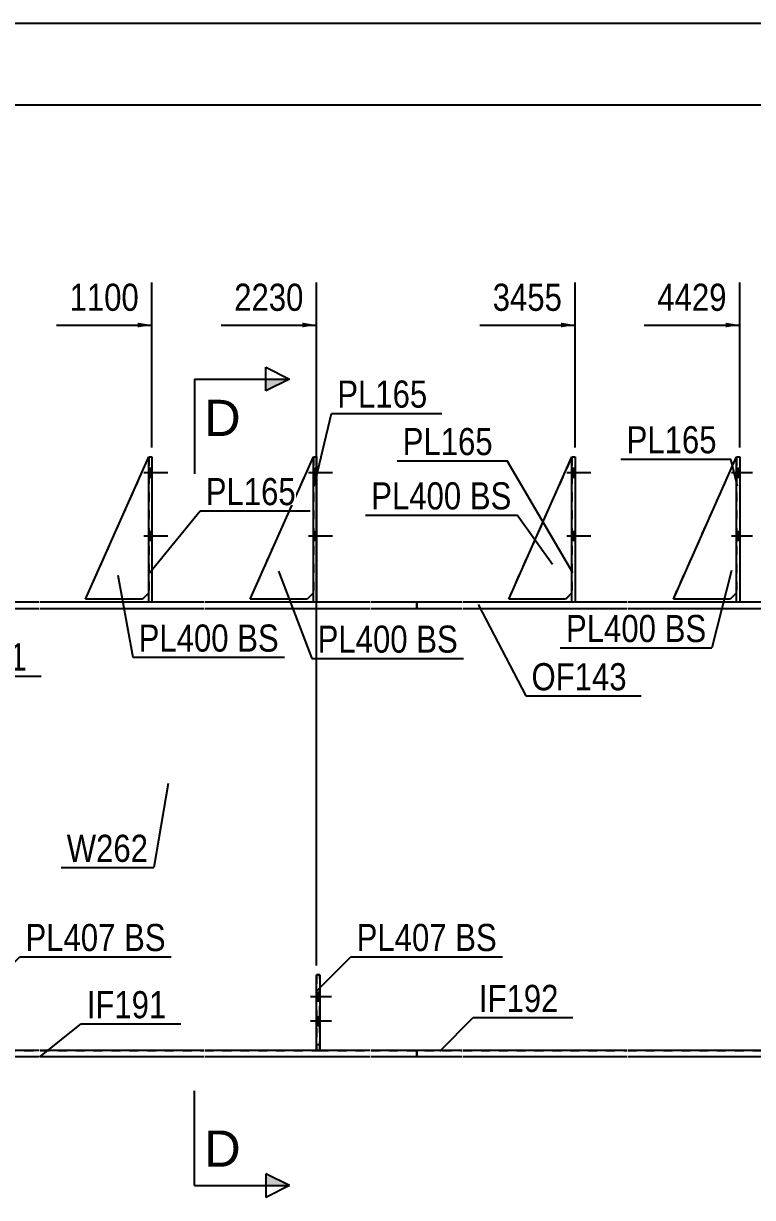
# Model space of a CAD drawing. Header units: millimetres. Extents: x -55 to 348, y -192 to 85.
# Drawn here: x 29.3 to 106.2, y -38.8 to 85.1 of the extents above; entities that cross this region are included whole.
import ezdxf

# ---------------------------------------------------------------- set-up
doc = ezdxf.new("R2010")
doc.units = ezdxf.units.MM
doc.linetypes.add('DXK_LINE_DOT1', pattern=[1.8814, 0.9407, -0.9407])
doc.linetypes.add('DXK_LINE_DOT2', pattern=[3.9198, 1.9599, -1.9599])
doc.styles.add('Arial', font='ARIAL.TTF', dxfattribs={"height": 0.2})
doc.styles.add('Arial Narrow', font='ARIALN.TTF', dxfattribs={"height": 0.2})

# ---------------------------------------------------------------- blocks, each defined once
blk = doc.blocks.new('Unknown-627304120-1201')
at = {"color": 5, "linetype": 'Continuous'}
blk.add_line((347.6, 85.08), (-52.4, 85.08), dxfattribs=at)
blk = doc.blocks.new('Part-627304120-2142 - 1593')
at = {"color": 2, "linetype": 'Continuous'}
for p, q in [((104.53, 24), (104.53, 39.33)), ((104.53, 39.33), (104.87, 39.33)), ((104.87, 39.33), (104.87, 24))]:
    blk.add_line(p, q, dxfattribs=at)
at = {"color": 7, "linetype": 'DXK_LINE_DOT1'}
blk.add_line((104.87, 24), (104.53, 24), dxfattribs=at)
blk = doc.blocks.new('Part-627304120-1621 - 1593')
at = {"color": 2, "linetype": 'Continuous'}
for p, q in [((53.25, 24.33), (59.91, 39.33)), ((59.91, 25), (59.25, 24.33)), ((59.25, 24.33), (53.25, 24.33))]:
    blk.add_line(p, q, dxfattribs=at)
at = {"color": 7, "linetype": 'DXK_LINE_DOT1'}
blk.add_line((59.91, 39.33), (59.91, 25), dxfattribs=at)
blk = doc.blocks.new('Part-627304120-1764 - 1593')
at = {"color": 2, "linetype": 'Continuous'}
for p, q in [((60.25, -23.33), (60.25, -15.33)), ((60.25, -15.33), (60.58, -15.33)), ((60.58, -15.33), (60.58, -23.33)), ((60.58, -23.33), (60.25, -23.33))]:
    blk.add_line(p, q, dxfattribs=at)
at = {"color": 7, "linetype": 'DXK_LINE_DOT1'}
blk.add_line((60.25, -22.67), (60.58, -22.67), dxfattribs=at)
blk = doc.blocks.new('Part-627304120-2152 - 1593')
at = {"color": 2, "linetype": 'Continuous'}
for p, q in [((42.56, 24), (42.56, 39.33)), ((42.56, 39.33), (42.89, 39.33)), ((42.89, 39.33), (42.89, 24))]:
    blk.add_line(p, q, dxfattribs=at)
at = {"color": 7, "linetype": 'DXK_LINE_DOT1'}
blk.add_line((42.89, 24), (42.56, 24), dxfattribs=at)
blk = doc.blocks.new('Part-627304120-1702 - 1593')
at = {"color": 7, "linetype": 'DXK_LINE_DOT1'}
for p, q in [((35.89, 24.33), (42.56, 39.33)), ((42.56, 39.33), (42.56, 25)), ((42.56, 25), (41.89, 24.33)), ((41.89, 24.33), (35.89, 24.33))]:
    blk.add_line(p, q, dxfattribs=at)
blk = doc.blocks.new('Part-627304120-1707 - 1593')
at = {"color": 7, "linetype": 'DXK_LINE_DOT1'}
for p, q in [((80.51, 24.33), (87.18, 39.33)), ((87.18, 39.33), (87.18, 25)), ((87.18, 25), (86.51, 24.33)), ((86.51, 24.33), (80.51, 24.33))]:
    blk.add_line(p, q, dxfattribs=at)
blk = doc.blocks.new('Part-627304120-1769 - 1593')
at = {"color": 7, "linetype": 'DXK_LINE_DOT1'}
for p, q in [((60.25, -15.33), (60.25, -23.33)), ((60.58, -15.33), (60.25, -15.33)), ((60.58, -23.33), (60.58, -15.33)), ((60.25, -23.33), (60.58, -23.33))]:
    blk.add_line(p, q, dxfattribs=at)
blk = doc.blocks.new('Part-627304120-1774 - 1593')
at = {"color": 7, "linetype": 'DXK_LINE_DOT1'}
for p, q in [((53.25, 24.33), (59.91, 39.33)), ((59.91, 25), (59.25, 24.33)), ((59.25, 24.33), (53.25, 24.33))]:
    blk.add_line(p, q, dxfattribs=at)
blk = doc.blocks.new('Part-627304120-1779 - 1593')
at = {"color": 2, "linetype": 'Continuous'}
for p, q in [((59.91, 24), (59.91, 39.33)), ((59.91, 39.33), (60.25, 39.33)), ((60.25, 39.33), (60.25, 24))]:
    blk.add_line(p, q, dxfattribs=at)
at = {"color": 7, "linetype": 'DXK_LINE_DOT1'}
blk.add_line((60.25, 24), (59.91, 24), dxfattribs=at)
blk = doc.blocks.new('Part-627304120-1846 - 1593')
at = {"color": 2, "linetype": 'Continuous'}
for p, q in [((0, 24), (0, 23.33)), ((30.99, 24), (0, 24)), ((48.35, 24), (31.09, 24)), ((65.91, 24), (48.45, 24)), ((70.81, 24), (66.01, 24)), ((70.81, 23.33), (70.81, 24)), ((0, 23.33), (30.99, 23.33)), ((31.09, 23.33), (48.35, 23.33)), ((48.45, 23.33), (65.91, 23.33)), ((66.01, 23.33), (70.81, 23.33))]:
    blk.add_line(p, q, dxfattribs=at)
blk = doc.blocks.new('Part-627304120-1789 - 1593')
at = {"color": 7, "linetype": 'DXK_LINE_DOT1'}
for p, q in [((97.87, 24.33), (104.53, 39.33)), ((104.53, 39.33), (104.53, 25)), ((104.53, 25), (103.87, 24.33)), ((103.87, 24.33), (97.87, 24.33))]:
    blk.add_line(p, q, dxfattribs=at)
blk = doc.blocks.new('Part-627304120-1794 - 1593')
at = {"color": 2, "linetype": 'Continuous'}
for p, q in [((97.87, 24.33), (104.53, 39.33)), ((104.53, 25), (103.87, 24.33)), ((103.87, 24.33), (97.87, 24.33))]:
    blk.add_line(p, q, dxfattribs=at)
blk = doc.blocks.new('Part-627304120-1851 - 1593')
at = {"color": 2, "linetype": 'Continuous'}
for p, q in [((8.89, -24), (8.89, -23.33)), ((25.33, -23.33), (8.89, -23.33)), ((30.99, -23.33), (25.66, -23.33)), ((48.35, -23.33), (31.09, -23.33)), ((60.25, -23.33), (48.45, -23.33)), ((65.91, -23.33), (60.58, -23.33)), ((70.81, -23.33), (66.01, -23.33)), ((70.81, -24), (70.81, -23.33)), ((30.99, -24), (8.89, -24)), ((48.35, -24), (31.09, -24)), ((65.91, -24), (48.45, -24)), ((70.81, -24), (66.01, -24))]:
    blk.add_line(p, q, dxfattribs=at)
blk = doc.blocks.new('Part-627304120-1873 - 1593')
at = {"color": 2, "linetype": 'Continuous'}
for p, q in [((70.81, 24), (70.81, 23.33)), ((75.61, 24), (70.81, 24)), ((92.97, 24), (75.71, 24)), ((127.29, 24), (93.07, 24)), ((132.19, 24), (127.39, 24)), ((132.19, 23.33), (132.19, 24)), ((70.81, 23.33), (75.61, 23.33)), ((75.71, 23.33), (92.97, 23.33)), ((93.07, 23.33), (127.29, 23.33)), ((127.39, 23.33), (132.19, 23.33))]:
    blk.add_line(p, q, dxfattribs=at)
blk = doc.blocks.new('Part-627304120-2266 - 1593')
at = {"color": 2, "linetype": 'Continuous'}
for p, q in [((35.89, 24.33), (42.56, 39.33)), ((42.56, 25), (41.89, 24.33)), ((41.89, 24.33), (35.89, 24.33))]:
    blk.add_line(p, q, dxfattribs=at)
blk = doc.blocks.new('Part-627304120-1961 - 1593')
at = {"color": 2, "linetype": 'Continuous'}
for p, q in [((75.61, -23.33), (70.81, -23.33)), ((70.81, -23.33), (70.81, -24)), ((92.97, -23.33), (75.71, -23.33)), ((121.62, -23.33), (93.07, -23.33)), ((127.29, -23.33), (121.96, -23.33)), ((151.52, -23.33), (127.39, -23.33)), ((151.52, -23.33), (156.32, -23.54)), ((75.61, -24), (70.81, -24)), ((92.97, -24), (75.71, -24)), ((127.29, -24), (93.07, -24)), ((151.51, -24), (127.39, -24)), ((156.32, -24.21), (151.51, -24)), ((156.42, -23.98), (161.26, -24.19)), ((161.24, -24.86), (156.42, -24.65)), ((161.26, -24.19), (161.24, -24.86))]:
    blk.add_line(p, q, dxfattribs=at)
blk = doc.blocks.new('Part-627304120-2157 - 1593')
at = {"color": 2, "linetype": 'Continuous'}
for p, q in [((87.18, 24), (87.18, 39.33)), ((87.18, 39.33), (87.51, 39.33)), ((87.51, 39.33), (87.51, 24))]:
    blk.add_line(p, q, dxfattribs=at)
at = {"color": 7, "linetype": 'DXK_LINE_DOT1'}
blk.add_line((87.51, 24), (87.18, 24), dxfattribs=at)
blk = doc.blocks.new('Part-627304120-2261 - 1593')
at = {"color": 2, "linetype": 'Continuous'}
for p, q in [((80.51, 24.33), (87.18, 39.33)), ((87.18, 25), (86.51, 24.33)), ((86.51, 24.33), (80.51, 24.33))]:
    blk.add_line(p, q, dxfattribs=at)
blk = doc.blocks.new('Part-627304120-2271 - 1593')
at = {"color": 7, "linetype": 'DXK_LINE_DOT1'}
for p, q in [((8.76, -23.33), (0, 23.33)), ((0, 23.33), (30.99, 23.33)), ((31.09, 23.33), (48.35, 23.33)), ((48.45, 23.33), (65.91, 23.33)), ((66.01, 23.33), (75.61, 23.33)), ((75.71, 23.33), (92.97, 23.33)), ((93.07, 23.33), (127.29, 23.33)), ((127.39, 23.33), (151.52, 23.33)), ((151.52, -23.33), (151.52, 23.33)), ((8.89, -23.33), (25.33, -23.33)), ((25.66, -23.33), (30.99, -23.33)), ((31.09, -23.33), (48.35, -23.33)), ((48.45, -23.33), (60.25, -23.33)), ((60.58, -23.33), (65.91, -23.33)), ((66.01, -23.33), (75.61, -23.33)), ((75.71, -23.33), (92.97, -23.33)), ((93.07, -23.33), (121.62, -23.33)), ((121.96, -23.33), (127.29, -23.33)), ((127.39, -23.33), (151.52, -23.33))]:
    blk.add_line(p, q, dxfattribs=at)
at = {"color": 2, "linetype": 'Continuous'}
blk.add_line((8.89, -23.33), (8.76, -23.33), dxfattribs=at)
blk = doc.blocks.new('Bolt-627304120-2272 - 1593')
at = {"linetype": 'Continuous'}
for points in [[(104.87, 37.2), (104.87, 38.13), (104.53, 38.13), (104.53, 37.2)], [(104.87, 37.2), (104.87, 38.13), (104.53, 38.13), (104.53, 37.2)], [(104.87, 37.2), (104.87, 38.13), (104.53, 38.13), (104.53, 37.2)], [(104.87, 30.53), (104.87, 31.47), (104.53, 31.47), (104.53, 30.53)], [(104.87, 30.53), (104.87, 31.47), (104.53, 31.47), (104.53, 30.53)], [(104.87, 30.53), (104.87, 31.47), (104.53, 31.47), (104.53, 30.53)]]:
    blk.add_hatch(color=3, dxfattribs=at).paths.add_polyline_path(points)
at = {"color": 3, "linetype": 'Continuous'}
for p, q in [((104, 37.67), (106.2, 37.67)), ((104, 37.67), (106.2, 37.67)), ((104, 37.67), (106.2, 37.67)), ((104.53, 38.13), (104.87, 38.13)), ((104.53, 38.13), (104.87, 38.13)), ((104.53, 38.13), (104.87, 38.13)), ((104.53, 37.2), (104.87, 37.2)), ((104.53, 37.2), (104.87, 37.2)), ((104.53, 37.2), (104.87, 37.2)), ((104, 31), (106.2, 31)), ((104, 31), (106.2, 31)), ((104, 31), (106.2, 31)), ((104.53, 31.47), (104.87, 31.47)), ((104.53, 31.47), (104.87, 31.47)), ((104.53, 31.47), (104.87, 31.47)), ((104.53, 30.53), (104.87, 30.53)), ((104.53, 30.53), (104.87, 30.53)), ((104.53, 30.53), (104.87, 30.53))]:
    blk.add_line(p, q, dxfattribs=at)
blk = doc.blocks.new('Bolt-627304120-2291 - 1593')
at = {"linetype": 'Continuous'}
for points in [[(60.58, -18.08), (60.58, -17.15), (60.25, -17.15), (60.25, -18.08)], [(60.58, -20.67), (60.58, -19.73), (60.25, -19.73), (60.25, -20.67)]]:
    blk.add_hatch(color=3, dxfattribs=at).paths.add_polyline_path(points)
at = {"color": 3, "linetype": 'Continuous'}
for p, q in [((60.25, -17.15), (60.58, -17.15)), ((59.61, -17.61), (61.81, -17.61)), ((60.25, -18.08), (60.58, -18.08)), ((60.25, -19.73), (60.58, -19.73)), ((59.61, -20.2), (61.81, -20.2)), ((60.25, -20.67), (60.58, -20.67))]:
    blk.add_line(p, q, dxfattribs=at)
blk = doc.blocks.new('Bolt-627304120-2292 - 1593')
at = {"color": 3, "linetype": 'DXK_LINE_DOT2'}
for p, q in [((60.25, -17.15), (60.58, -17.15)), ((59.61, -17.61), (61.81, -17.61)), ((60.25, -18.08), (60.58, -18.08)), ((60.25, -19.73), (60.58, -19.73)), ((59.61, -20.2), (61.81, -20.2)), ((60.25, -20.67), (60.58, -20.67))]:
    blk.add_line(p, q, dxfattribs=at)
blk = doc.blocks.new('Bolt-627304120-2293 - 1593')
at = {"linetype": 'Continuous'}
for points in [[(60.25, 37.2), (60.25, 38.13), (59.91, 38.13), (59.91, 37.2)], [(60.25, 37.2), (60.25, 38.13), (59.91, 38.13), (59.91, 37.2)], [(60.25, 37.2), (60.25, 38.13), (59.91, 38.13), (59.91, 37.2)], [(60.25, 30.53), (60.25, 31.47), (59.91, 31.47), (59.91, 30.53)], [(60.25, 30.53), (60.25, 31.47), (59.91, 31.47), (59.91, 30.53)], [(60.25, 30.53), (60.25, 31.47), (59.91, 31.47), (59.91, 30.53)]]:
    blk.add_hatch(color=3, dxfattribs=at).paths.add_polyline_path(points)
at = {"color": 3, "linetype": 'Continuous'}
for p, q in [((59.38, 37.67), (61.91, 37.67)), ((59.38, 37.67), (61.91, 37.67)), ((59.38, 37.67), (61.91, 37.67)), ((59.91, 38.13), (60.25, 38.13)), ((59.91, 38.13), (60.25, 38.13)), ((59.91, 38.13), (60.25, 38.13)), ((59.91, 37.2), (60.25, 37.2)), ((59.91, 37.2), (60.25, 37.2)), ((59.91, 37.2), (60.25, 37.2)), ((59.38, 31), (61.91, 31)), ((59.38, 31), (61.91, 31)), ((59.38, 31), (61.91, 31)), ((59.91, 31.47), (60.25, 31.47)), ((59.91, 31.47), (60.25, 31.47)), ((59.91, 31.47), (60.25, 31.47)), ((59.91, 30.53), (60.25, 30.53)), ((59.91, 30.53), (60.25, 30.53)), ((59.91, 30.53), (60.25, 30.53))]:
    blk.add_line(p, q, dxfattribs=at)
blk = doc.blocks.new('Bolt-627304120-2305 - 1593')
at = {"linetype": 'Continuous'}
for points in [[(87.51, 37.2), (87.51, 38.13), (87.18, 38.13), (87.18, 37.2)], [(87.51, 37.2), (87.51, 38.13), (87.18, 38.13), (87.18, 37.2)], [(87.51, 37.2), (87.51, 38.13), (87.18, 38.13), (87.18, 37.2)], [(87.51, 30.53), (87.51, 31.47), (87.18, 31.47), (87.18, 30.53)], [(87.51, 30.53), (87.51, 31.47), (87.18, 31.47), (87.18, 30.53)], [(87.51, 30.53), (87.51, 31.47), (87.18, 31.47), (87.18, 30.53)]]:
    blk.add_hatch(color=3, dxfattribs=at).paths.add_polyline_path(points)
at = {"color": 3, "linetype": 'Continuous'}
for p, q in [((86.65, 37.67), (89.18, 37.67)), ((86.65, 37.67), (89.18, 37.67)), ((86.65, 37.67), (89.18, 37.67)), ((87.18, 38.13), (87.51, 38.13)), ((87.18, 38.13), (87.51, 38.13)), ((87.18, 38.13), (87.51, 38.13)), ((87.18, 37.2), (87.51, 37.2)), ((87.18, 37.2), (87.51, 37.2)), ((87.18, 37.2), (87.51, 37.2)), ((86.65, 31), (89.18, 31)), ((86.65, 31), (89.18, 31)), ((86.65, 31), (89.18, 31)), ((87.18, 31.47), (87.51, 31.47)), ((87.18, 31.47), (87.51, 31.47)), ((87.18, 31.47), (87.51, 31.47)), ((87.18, 30.53), (87.51, 30.53)), ((87.18, 30.53), (87.51, 30.53)), ((87.18, 30.53), (87.51, 30.53))]:
    blk.add_line(p, q, dxfattribs=at)
blk = doc.blocks.new('Bolt-627304120-2306 - 1593')
at = {"linetype": 'Continuous'}
for points in [[(42.89, 37.2), (42.89, 38.13), (42.56, 38.13), (42.56, 37.2)], [(42.89, 37.2), (42.89, 38.13), (42.56, 38.13), (42.56, 37.2)], [(42.89, 37.2), (42.89, 38.13), (42.56, 38.13), (42.56, 37.2)], [(42.89, 30.53), (42.89, 31.47), (42.56, 31.47), (42.56, 30.53)], [(42.89, 30.53), (42.89, 31.47), (42.56, 31.47), (42.56, 30.53)], [(42.89, 30.53), (42.89, 31.47), (42.56, 31.47), (42.56, 30.53)]]:
    blk.add_hatch(color=3, dxfattribs=at).paths.add_polyline_path(points)
at = {"color": 3, "linetype": 'Continuous'}
for p, q in [((42.03, 37.67), (44.56, 37.67)), ((42.03, 37.67), (44.56, 37.67)), ((42.03, 37.67), (44.56, 37.67)), ((42.56, 38.13), (42.89, 38.13)), ((42.56, 38.13), (42.89, 38.13)), ((42.56, 38.13), (42.89, 38.13)), ((42.56, 37.2), (42.89, 37.2)), ((42.56, 37.2), (42.89, 37.2)), ((42.56, 37.2), (42.89, 37.2)), ((42.03, 31), (44.56, 31)), ((42.03, 31), (44.56, 31)), ((42.03, 31), (44.56, 31)), ((42.56, 31.47), (42.89, 31.47)), ((42.56, 31.47), (42.89, 31.47)), ((42.56, 31.47), (42.89, 31.47)), ((42.56, 30.53), (42.89, 30.53)), ((42.56, 30.53), (42.89, 30.53)), ((42.56, 30.53), (42.89, 30.53))]:
    blk.add_line(p, q, dxfattribs=at)
blk = doc.blocks.new('StraightDimension-627304120-6615 - 1593')
at = {"linetype": 'Continuous'}
blk.add_hatch(color=7, dxfattribs=at).paths.add_polyline_path([(41.39, 53.5), (42.89, 53.25), (41.39, 53)])
at = {"color": 7, "linetype": 'Continuous'}
for p, q in [((42.89, 40.33), (42.89, 57.75)), ((32.83, 53.25), (42.89, 53.25))]:
    blk.add_line(p, q, dxfattribs=at)
at = {"color": 0}
blk.add_wipeout([(42.12, 54.15), (42.12, 58.35), (33.6, 58.35), (33.6, 54.15)], dxfattribs=at)
at = {"color": 3, "style": 'Arial Narrow'}
blk.add_text('1100', height=2.863, dxfattribs=at).set_placement((34.2, 54.75))
blk = doc.blocks.new('StraightDimension-627304120-2331 - 1593')
at = {"color": 7, "linetype": 'Continuous'}
blk.add_line((-1.28, 76.49), (281.59, 76.49), dxfattribs=at)
blk = doc.blocks.new('StraightDimension-627304120-6612 - 1593')
at = {"linetype": 'Continuous'}
blk.add_hatch(color=7, dxfattribs=at).paths.add_polyline_path([(103.37, 53.5), (104.87, 53.25), (103.37, 53)])
at = {"color": 7, "linetype": 'Continuous'}
for p, q in [((104.87, 40.33), (104.87, 57.75)), ((94.8, 53.25), (104.87, 53.25))]:
    blk.add_line(p, q, dxfattribs=at)
at = {"color": 0}
blk.add_wipeout([(104.09, 54.15), (104.09, 58.35), (95.58, 58.35), (95.58, 54.15)], dxfattribs=at)
at = {"color": 3, "style": 'Arial Narrow'}
blk.add_text('4429', height=2.863, dxfattribs=at).set_placement((96.18, 54.75))
blk = doc.blocks.new('StraightDimension-627304120-6613 - 1593')
at = {"linetype": 'Continuous'}
blk.add_hatch(color=7, dxfattribs=at).paths.add_polyline_path([(86.01, 53.5), (87.51, 53.25), (86.01, 53)])
at = {"color": 7, "linetype": 'Continuous'}
for p, q in [((87.51, 40.33), (87.51, 57.75)), ((77.45, 53.25), (87.51, 53.25))]:
    blk.add_line(p, q, dxfattribs=at)
at = {"color": 0}
blk.add_wipeout([(86.74, 54.15), (86.74, 58.35), (78.22, 58.35), (78.22, 54.15)], dxfattribs=at)
at = {"color": 3, "style": 'Arial Narrow'}
blk.add_text('3455', height=2.863, dxfattribs=at).set_placement((78.82, 54.75))
blk = doc.blocks.new('StraightDimension-627304120-6614 - 1593')
at = {"linetype": 'Continuous'}
blk.add_hatch(color=7, dxfattribs=at).paths.add_polyline_path([(58.75, 53.5), (60.25, 53.25), (58.75, 53)])
at = {"color": 7, "linetype": 'Continuous'}
for p, q in [((60.25, -14.33), (60.25, 57.75)), ((50.18, 53.25), (60.25, 53.25))]:
    blk.add_line(p, q, dxfattribs=at)
at = {"color": 0}
blk.add_wipeout([(59.47, 54.15), (59.47, 58.35), (50.96, 58.35), (50.96, 54.15)], dxfattribs=at)
at = {"color": 3, "style": 'Arial Narrow'}
blk.add_text('2230', height=2.863, dxfattribs=at).set_placement((51.56, 54.75))
blk = doc.blocks.new('Mark-627304120-1775 - 1593')
at = {"color": 0}
blk.add_wipeout([(71.94, 44.53), (71.94, 47.53), (62.43, 47.53), (62.43, 44.53)], dxfattribs=at)
blk.add_wipeout([(71.94, 44.53), (71.94, 47.53), (62.43, 47.53), (62.43, 44.53)], dxfattribs=at)
at = {"color": 7, "linetype": 'Continuous'}
for p, q in [((60, 36.25), (61.83, 43.93)), ((61.83, 43.93), (73.44, 43.93))]:
    blk.add_line(p, q, dxfattribs=at)
at = {"color": 3, "style": 'Arial Narrow'}
blk.add_text('PL165', height=2.863, dxfattribs=at).set_placement((62.43, 44.53))
blk = doc.blocks.new('MarkSet-627304120-2818 - 1593')
at = {"color": 0}
for points in [[(39.05, -12.82), (39.05, -9.82), (29.55, -9.82), (29.55, -12.82)], [(44.33, -12.82), (44.33, -9.82), (39.95, -9.82), (39.95, -12.82)]]:
    blk.add_wipeout(points, dxfattribs=at)
for points in [[(39.05, -12.82), (39.05, -9.82), (29.55, -9.82), (29.55, -12.82)], [(44.33, -12.82), (44.33, -9.82), (39.95, -9.82), (39.95, -12.82)]]:
    blk.add_wipeout(points, dxfattribs=at)
at = {"color": 7, "linetype": 'Continuous'}
for p, q in [((25.41, -16.95), (28.95, -13.42)), ((28.95, -13.42), (44.93, -13.42))]:
    blk.add_line(p, q, dxfattribs=at)
at = {"color": 3, "style": 'Arial Narrow'}
for s, p in [('PL407', (29.55, -12.82)), ('BS', (39.95, -12.82))]:
    blk.add_text(s, height=2.863, dxfattribs=at).set_placement(p)
blk = doc.blocks.new('Mark-627304120-2148 - 1593')
at = {"color": 0}
blk.add_wipeout([(58.06, 34.24), (58.06, 37.24), (48.56, 37.24), (48.56, 34.24)], dxfattribs=at)
blk.add_wipeout([(58.06, 34.24), (58.06, 37.24), (48.56, 37.24), (48.56, 34.24)], dxfattribs=at)
at = {"color": 7, "linetype": 'Continuous'}
for p, q in [((42.64, 27.09), (47.96, 33.64)), ((47.96, 33.64), (59.56, 33.64))]:
    blk.add_line(p, q, dxfattribs=at)
at = {"color": 3, "style": 'Arial Narrow'}
blk.add_text('PL165', height=2.863, dxfattribs=at).set_placement((48.56, 34.24))
blk = doc.blocks.new('Mark-627304120-1842 - 1593')
at = {"color": 0}
blk.add_wipeout([(29.7, 16.78), (29.7, 19.78), (19.65, 19.78), (19.65, 16.78)], dxfattribs=at)
blk.add_wipeout([(29.7, 16.78), (29.7, 19.78), (19.65, 19.78), (19.65, 16.78)], dxfattribs=at)
at = {"color": 7, "linetype": 'Continuous'}
for p, q in [((15.51, 23.92), (19.05, 16.18)), ((19.05, 16.18), (31.2, 16.18))]:
    blk.add_line(p, q, dxfattribs=at)
at = {"color": 3, "style": 'Arial Narrow'}
blk.add_text('OF121', height=2.863, dxfattribs=at).set_placement((19.65, 16.78))
blk = doc.blocks.new('Mark-627304120-1847 - 1593')
at = {"color": 0}
blk.add_wipeout([(44.42, -19.91), (44.42, -16.91), (36.01, -16.91), (36.01, -19.91)], dxfattribs=at)
blk.add_wipeout([(44.42, -19.91), (44.42, -16.91), (36.01, -16.91), (36.01, -19.91)], dxfattribs=at)
at = {"color": 7, "linetype": 'Continuous'}
for p, q in [((31.08, -24), (35.41, -20.51)), ((35.41, -20.51), (45.92, -20.51))]:
    blk.add_line(p, q, dxfattribs=at)
at = {"color": 3, "style": 'Arial Narrow'}
blk.add_text('IF191', height=2.863, dxfattribs=at).set_placement((36.01, -19.91))
blk = doc.blocks.new('Mark-627304120-1869 - 1593')
at = {"color": 0}
blk.add_wipeout([(92.96, 14.7), (92.96, 17.7), (82.91, 17.7), (82.91, 14.7)], dxfattribs=at)
blk.add_wipeout([(92.96, 14.7), (92.96, 17.7), (82.91, 17.7), (82.91, 14.7)], dxfattribs=at)
at = {"color": 7, "linetype": 'Continuous'}
for p, q in [((77.29, 23.75), (82.31, 14.1)), ((82.31, 14.1), (94.46, 14.1))]:
    blk.add_line(p, q, dxfattribs=at)
at = {"color": 3, "style": 'Arial Narrow'}
blk.add_text('OF143', height=2.863, dxfattribs=at).set_placement((82.91, 14.7))
blk = doc.blocks.new('Mark-627304120-2138 - 1593')
at = {"color": 7, "linetype": 'Continuous'}
blk.add_line((104.62, 36.25), (103.94, 39.11), dxfattribs=at)
at = {"color": 0}
blk.add_wipeout([(102.44, 39.71), (102.44, 42.71), (92.94, 42.71), (92.94, 39.71)], dxfattribs=at)
blk.add_wipeout([(102.44, 39.71), (102.44, 42.71), (92.94, 42.71), (92.94, 39.71)], dxfattribs=at)
at = {"color": 7, "linetype": 'Continuous'}
blk.add_line((92.34, 39.11), (103.94, 39.11), dxfattribs=at)
at = {"color": 3, "style": 'Arial Narrow'}
blk.add_text('PL165', height=2.863, dxfattribs=at).set_placement((92.94, 39.71))
blk = doc.blocks.new('Mark-627304120-1957 - 1593')
at = {"color": 0}
blk.add_wipeout([(85.77, -19.25), (85.77, -16.25), (77.36, -16.25), (77.36, -19.25)], dxfattribs=at)
blk.add_wipeout([(85.77, -19.25), (85.77, -16.25), (77.36, -16.25), (77.36, -19.25)], dxfattribs=at)
at = {"color": 7, "linetype": 'Continuous'}
for p, q in [((73.23, -23.38), (76.76, -19.85)), ((76.76, -19.85), (87.27, -19.85))]:
    blk.add_line(p, q, dxfattribs=at)
at = {"color": 3, "style": 'Arial Narrow'}
blk.add_text('IF192', height=2.863, dxfattribs=at).set_placement((77.36, -19.25))
blk = doc.blocks.new('Mark-627304120-2153 - 1593')
at = {"color": 7, "linetype": 'Continuous'}
blk.add_line((87.26, 27.09), (80.33, 38.92), dxfattribs=at)
at = {"color": 0}
blk.add_wipeout([(78.83, 39.52), (78.83, 42.52), (69.33, 42.52), (69.33, 39.52)], dxfattribs=at)
blk.add_wipeout([(78.83, 39.52), (78.83, 42.52), (69.33, 42.52), (69.33, 39.52)], dxfattribs=at)
at = {"color": 7, "linetype": 'Continuous'}
blk.add_line((68.73, 38.92), (80.33, 38.92), dxfattribs=at)
at = {"color": 3, "style": 'Arial Narrow'}
blk.add_text('PL165', height=2.863, dxfattribs=at).set_placement((69.33, 39.52))
blk = doc.blocks.new('Mark-627304120-2267 - 1593')
at = {"color": 0}
blk.add_wipeout([(42.49, -3.41), (42.49, -0.41), (33.9, -0.41), (33.9, -3.41)], dxfattribs=at)
blk.add_wipeout([(42.49, -3.41), (42.49, -0.41), (33.9, -0.41), (33.9, -3.41)], dxfattribs=at)
at = {"color": 7, "linetype": 'Continuous'}
for p in [(44.59, 4.88), (33.3, -4.01)]:
    blk.add_line(p, (43.09, -4.01), dxfattribs=at)
at = {"color": 3, "style": 'Arial Narrow'}
blk.add_text('W262', height=2.863, dxfattribs=at).set_placement((33.9, -3.41))
blk = doc.blocks.new('MarkSet-627304120-2941 - 1593')
at = {"color": 0}
for points in [[(50.98, 18.78), (50.98, 21.78), (41.48, 21.78), (41.48, 18.78)], [(56.26, 18.78), (56.26, 21.78), (51.88, 21.78), (51.88, 18.78)]]:
    blk.add_wipeout(points, dxfattribs=at)
for points in [[(50.98, 18.78), (50.98, 21.78), (41.48, 21.78), (41.48, 18.78)], [(56.26, 18.78), (56.26, 21.78), (51.88, 21.78), (51.88, 18.78)]]:
    blk.add_wipeout(points, dxfattribs=at)
at = {"color": 7, "linetype": 'Continuous'}
for p, q in [((39.28, 26.85), (40.88, 18.18)), ((40.88, 18.18), (56.86, 18.18))]:
    blk.add_line(p, q, dxfattribs=at)
at = {"color": 3, "style": 'Arial Narrow'}
for s, p in [('PL400', (41.48, 18.78)), ('BS', (51.88, 18.78))]:
    blk.add_text(s, height=2.863, dxfattribs=at).set_placement(p)
blk = doc.blocks.new('MarkSet-627304120-2935 - 1593')
at = {"color": 0}
for points in [[(75.51, 33.79), (75.51, 36.79), (66.01, 36.79), (66.01, 33.79)], [(80.8, 33.79), (80.8, 36.79), (76.41, 36.79), (76.41, 33.79)]]:
    blk.add_wipeout(points, dxfattribs=at)
for points in [[(75.51, 33.79), (75.51, 36.79), (66.01, 36.79), (66.01, 33.79)], [(80.8, 33.79), (80.8, 36.79), (76.41, 36.79), (76.41, 33.79)]]:
    blk.add_wipeout(points, dxfattribs=at)
at = {"color": 7, "linetype": 'Continuous'}
for p in [(65.41, 33.19), (85.12, 27.99)]:
    blk.add_line(p, (81.4, 33.19), dxfattribs=at)
at = {"color": 3, "style": 'Arial Narrow'}
for s, p in [('PL400', (66.01, 33.79)), ('BS', (76.41, 33.79))]:
    blk.add_text(s, height=2.863, dxfattribs=at).set_placement(p)
blk = doc.blocks.new('SectionMark-627304120-2748 - 1593')
at = {"linetype": 'Continuous'}
for points in [[(54.89, 46.29), (54.89, 47.54), (57.39, 47.54)], [(54.89, -37.58), (54.89, -36.33), (57.39, -37.58)]]:
    blk.add_hatch(color=30, dxfattribs=at).paths.add_polyline_path(points)
at = {"color": 30, "linetype": 'Continuous'}
for p, q in [((54.89, 46.29), (54.89, 48.79)), ((54.89, 48.79), (57.39, 47.54)), ((47.39, 47.54), (47.39, 37.54)), ((47.39, 47.54), (57.39, 47.54)), ((57.39, 47.54), (54.89, 46.29)), ((47.39, -37.58), (47.39, -27.58)), ((57.39, -37.58), (54.89, -36.33)), ((54.89, -36.33), (54.89, -38.83)), ((47.39, -37.58), (57.39, -37.58)), ((57.39, -37.58), (54.89, -38.83))]:
    blk.add_line(p, q, dxfattribs=at)
at = {"color": 0, "linetype": 'Continuous'}
for points in [[(52.24, 41.54), (52.24, 45.54), (48.39, 45.54), (48.39, 41.54)], [(52.24, -35.58), (52.24, -31.58), (48.39, -31.58), (48.39, -35.58)]]:
    blk.add_wipeout(points, dxfattribs=at)
at = {"color": 96, "linetype": 'Continuous', "style": 'Arial'}
for p in [(48.39, 41.54), (48.39, -35.58)]:
    blk.add_text('D', height=3.82, dxfattribs=at).set_placement(p)
blk = doc.blocks.new('MarkSet-627304120-2777 - 1593')
at = {"color": 0}
for points in [[(69.86, 18.67), (69.86, 21.67), (60.36, 21.67), (60.36, 18.67)], [(75.14, 18.67), (75.14, 21.67), (70.76, 21.67), (70.76, 18.67)]]:
    blk.add_wipeout(points, dxfattribs=at)
for points in [[(69.86, 18.67), (69.86, 21.67), (60.36, 21.67), (60.36, 18.67)], [(75.14, 18.67), (75.14, 21.67), (70.76, 21.67), (70.76, 18.67)]]:
    blk.add_wipeout(points, dxfattribs=at)
at = {"color": 7, "linetype": 'Continuous'}
for p, q in [((56.22, 27.26), (59.76, 18.07)), ((59.76, 18.07), (75.74, 18.07))]:
    blk.add_line(p, q, dxfattribs=at)
at = {"color": 3, "style": 'Arial Narrow'}
for s, p in [('PL400', (60.36, 18.67)), ('BS', (70.76, 18.67))]:
    blk.add_text(s, height=2.863, dxfattribs=at).set_placement(p)
blk = doc.blocks.new('MarkSet-627304120-2824 - 1593')
at = {"color": 0}
for points in [[(96.06, 19.79), (96.06, 22.79), (86.55, 22.79), (86.55, 19.79)], [(101.34, 19.79), (101.34, 22.79), (96.96, 22.79), (96.96, 19.79)]]:
    blk.add_wipeout(points, dxfattribs=at)
for points in [[(96.06, 19.79), (96.06, 22.79), (86.55, 22.79), (86.55, 19.79)], [(101.34, 19.79), (101.34, 22.79), (96.96, 22.79), (96.96, 19.79)]]:
    blk.add_wipeout(points, dxfattribs=at)
at = {"color": 7, "linetype": 'Continuous'}
for p in [(103.99, 27.35), (85.95, 19.19)]:
    blk.add_line(p, (101.94, 19.19), dxfattribs=at)
at = {"color": 3, "style": 'Arial Narrow'}
for s, p in [('PL400', (86.55, 19.79)), ('BS', (96.96, 19.79))]:
    blk.add_text(s, height=2.863, dxfattribs=at).set_placement(p)
blk = doc.blocks.new('MarkSet-627304120-2953 - 1593')
at = {"color": 0}
for points in [[(73.97, -12.82), (73.97, -9.82), (64.47, -9.82), (64.47, -12.82)], [(79.25, -12.82), (79.25, -9.82), (74.87, -9.82), (74.87, -12.82)]]:
    blk.add_wipeout(points, dxfattribs=at)
for points in [[(73.97, -12.82), (73.97, -9.82), (64.47, -9.82), (64.47, -12.82)], [(79.25, -12.82), (79.25, -9.82), (74.87, -9.82), (74.87, -12.82)]]:
    blk.add_wipeout(points, dxfattribs=at)
at = {"color": 7, "linetype": 'Continuous'}
for p, q in [((60.33, -16.95), (63.87, -13.42)), ((63.87, -13.42), (79.85, -13.42))]:
    blk.add_line(p, q, dxfattribs=at)
at = {"color": 3, "style": 'Arial Narrow'}
for s, p in [('PL407', (64.47, -12.82)), ('BS', (74.87, -12.82))]:
    blk.add_text(s, height=2.863, dxfattribs=at).set_placement(p)

msp = doc.modelspace()

# ---------------------------------------------------------------- block references
for name in ['Unknown-627304120-1201', 'Part-627304120-1702 - 1593', 'Part-627304120-2266 - 1593', 'Part-627304120-2152 - 1593', 'Part-627304120-1621 - 1593', 'Part-627304120-1774 - 1593', 'Part-627304120-1779 - 1593', 'Part-627304120-1707 - 1593', 'Part-627304120-2261 - 1593', 'Part-627304120-2157 - 1593', 'Part-627304120-1789 - 1593', 'Part-627304120-1794 - 1593', 'Part-627304120-2142 - 1593', 'Bolt-627304120-2306 - 1593', 'Bolt-627304120-2293 - 1593', 'Bolt-627304120-2305 - 1593', 'Bolt-627304120-2272 - 1593', 'Part-627304120-1846 - 1593', 'Part-627304120-1873 - 1593', 'Part-627304120-2271 - 1593', 'Part-627304120-1764 - 1593', 'Part-627304120-1769 - 1593', 'Bolt-627304120-2291 - 1593', 'Bolt-627304120-2292 - 1593', 'Part-627304120-1851 - 1593', 'Part-627304120-1961 - 1593']:
    msp.add_blockref(name, (0, 0))

# ---------------------------------------------------------------- next in the draw order: block references
msp.add_blockref('StraightDimension-627304120-6615 - 1593', (0, 0))

# ---------------------------------------------------------------- next in the draw order: block references
msp.add_blockref('StraightDimension-627304120-2331 - 1593', (0, 0))

# ---------------------------------------------------------------- next in the draw order: block references
for name in ['StraightDimension-627304120-6614 - 1593', 'StraightDimension-627304120-6613 - 1593', 'StraightDimension-627304120-6612 - 1593', 'Mark-627304120-1842 - 1593', 'Mark-627304120-1869 - 1593', 'Mark-627304120-2267 - 1593', 'MarkSet-627304120-2818 - 1593', 'Mark-627304120-1957 - 1593']:
    msp.add_blockref(name, (0, 0))

# ---------------------------------------------------------------- next in the draw order: block references
for name in ['Mark-627304120-1775 - 1593', 'Mark-627304120-2138 - 1593', 'MarkSet-627304120-2953 - 1593', 'Mark-627304120-1847 - 1593']:
    msp.add_blockref(name, (0, 0))

# ---------------------------------------------------------------- next in the draw order: block references
for name in ['Mark-627304120-2153 - 1593', 'Mark-627304120-2148 - 1593']:
    msp.add_blockref(name, (0, 0))

# ---------------------------------------------------------------- next in the draw order: block references
for name in ['MarkSet-627304120-2935 - 1593', 'MarkSet-627304120-2824 - 1593', 'MarkSet-627304120-2941 - 1593']:
    msp.add_blockref(name, (0, 0))

# ---------------------------------------------------------------- next in the draw order: block references
msp.add_blockref('SectionMark-627304120-2748 - 1593', (0, 0))

# ---------------------------------------------------------------- next in the draw order: block references
msp.add_blockref('MarkSet-627304120-2777 - 1593', (0, 0))

doc.saveas('drawing.dxf')
